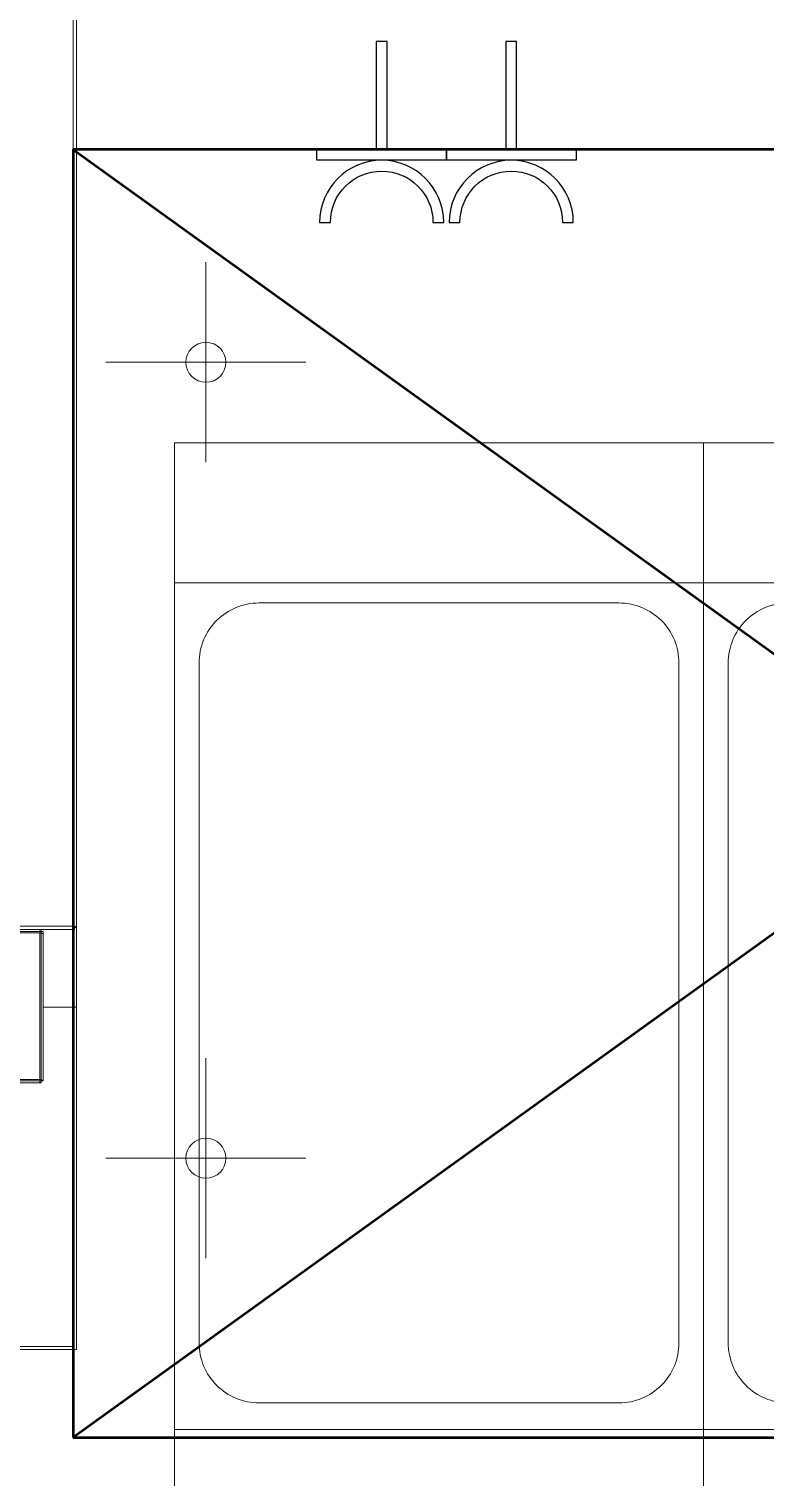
# Model space of a CAD drawing. Header units: inches. Extents: x 15 to 18199, y 5 to 12862.
# Drawn here: x 2917 to 3469, y 9131 to 10217 of the extents above; entities that cross this region are included whole.
import ezdxf

# ---------------------------------------------------------------- set-up
doc = ezdxf.new("R2010")
doc.units = ezdxf.units.IN
doc.header["$MEASUREMENT"] = 0
doc.linetypes.add('STRICHPUNKT', pattern=[1, 0.5, -0.25, 0, -0.25])
for name, color, linetype, lineweight in [('200', 7, 'Continuous', 13), ('260G', 250, 'Continuous', 13), ('410AB', 90, 'Continuous', 13), ('610', 4, 'STRICHPUNKT', 13)]:
    doc.layers.add(name, color=color, linetype=linetype, lineweight=lineweight)
doc.layers.add('410E', color=240, linetype='Continuous')

# ---------------------------------------------------------------- blocks, each defined once
blk = doc.blocks.new('A$C51405594')
at = {"layer": '200'}
for p, q in [((940, 316.5), (940, 999.9)), ((937.5, 317.4), (937.5, 997.4)), ((2.5, 317.4), (937.5, 317.4)), ((937.6, 317.3), (937.7, 317.3)), ((938.4, 316.4), (938.4, 316.8)), ((940, 316.5), (940, 256.8)), ((1.6, 314.9), (938.4, 314.9)), ((802.6, 313.4), (912.5, 313.4)), ((912.5, 312.4), (895.6, 312.4)), ((912.5, 314.9), (912.5, 313.4)), ((913.5, 313.4), (912.5, 313.4)), ((912.5, 202.4), (912.5, 312.4)), ((913.5, 313.4), (913.5, 314.9)), ((915, 313.4), (913.5, 313.4)), ((913.5, 311.9), (913.5, 313.4)), ((913.5, 311.9), (915, 311.9)), ((913.5, 201.9), (913.5, 311.9)), ((915, 313.4), (915, 311.9)), ((915, 311.9), (915, 201.9)), ((937.8, 256.8), (937.8, 314.9)), ((915, 256.8), (937.8, 256.8)), ((915, 256.8), (937.8, 256.8)), ((940, 256.8), (937.8, 256.8)), ((937.8, 2.3), (937.8, 256.8)), ((940, 256.8), (937.8, 256.8)), ((940, 256.8), (940, 0)), ((802.5, 202.4), (912.5, 202.4)), ((912.5, 201.4), (879.2, 201.4)), ((912.5, 199.9), (879.2, 199.9)), ((912.5, 201.4), (913.5, 201.4)), ((912.5, 201.4), (912.5, 199.9)), ((913.5, 199.9), (912.5, 199.9)), ((913.5, 201.5), (913.5, 201.9)), ((915, 201.9), (913.5, 201.9)), ((913.5, 201.5), (915, 201.5)), ((913.5, 199.9), (913.5, 201.4)), ((915, 201.9), (915, 201.5)), ((940, 0), (0, 0)), ((2.3, 2.3), (937.8, 2.3))]:
    blk.add_line(p, q, dxfattribs=at)
for points, knots in [([(938.5, 316.5), (938.5, 316.6), (938.5, 316.7), (938.3, 316.9), (938.2, 317), (938, 317.1), (937.9, 317.2), (937.7, 317.3), (937.6, 317.4), (937.5, 317.4)], [0, 0, 0, 0, 0.0519615, 0.0519615, 0.1039035, 0.1039035, 0.1427772, 0.1427772, 0.1816509, 0.1816509, 0.1816509, 0.1816509]), ([(937.5, 317.4), (937.8, 317.4), (938.2, 317.3), (938.8, 317.1), (939.1, 317.1), (939.5, 316.9), (939.7, 316.8), (939.9, 316.7), (940, 316.6), (940, 316.5)], [0, 0, 0, 0, 0.1028579, 0.1028579, 0.2056657, 0.2056657, 0.3084733, 0.3084733, 0.4041739, 0.4041739, 0.4041739, 0.4041739]), ([(937.5, 317.4), (937.6, 317.3), (937.7, 317.1), (937.8, 316.9), (937.9, 316.8), (938.1, 316.6), (938.1, 316.5), (938.3, 316.5), (938.3, 316.4), (938.4, 316.4)], [0, 0, 0, 0, 0.0519615, 0.0519615, 0.1039035, 0.1039035, 0.1427772, 0.1427772, 0.1816509, 0.1816509, 0.1816509, 0.1816509]), ([(938.4, 314.9), (938.3, 314.9), (938.2, 315), (938.1, 315.3), (938, 315.5), (937.9, 315.9), (937.8, 316.2), (937.6, 316.8), (937.6, 317.1), (937.5, 317.4)], [0, 0, 0, 0, 0.1028579, 0.1028579, 0.2056657, 0.2056657, 0.3084733, 0.3084733, 0.4041739, 0.4041739, 0.4041739, 0.4041739]), ([(938.4, 316.4), (938.4, 316.4), (938.4, 315.9), (938.4, 315.4), (938.4, 314.9)], [0.05, 0.05, 0.05, 0.05, 0.077324, 0.2, 0.2, 0.2, 0.2]), ([(940, 316.5), (939.6, 316.5), (939.1, 316.5), (938.6, 316.5), (938.5, 316.5)], [-0.2, -0.2, -0.2, -0.2, -0.077324, -0.05, -0.05, -0.05, -0.05]), ([(913.5, 313.4), (913.5, 313.3), (913.5, 313.2), (913.4, 313.1), (913.3, 313), (913.1, 312.8), (913, 312.7), (912.8, 312.6), (912.6, 312.5), (912.5, 312.4)], [0, 0, 0, 0, 0.0546692, 0.0546692, 0.1093187, 0.1093187, 0.1478201, 0.1478201, 0.1863216, 0.1863216, 0.1863216, 0.1863216]), ([(912.5, 312.4), (912.6, 312.6), (912.7, 312.8), (912.9, 313), (913, 313.2), (913.2, 313.3), (913.3, 313.4), (913.4, 313.4), (913.5, 313.4), (913.5, 313.4)], [0, 0, 0, 0, 0.0546692, 0.0546692, 0.1093187, 0.1093187, 0.1478201, 0.1478201, 0.1863216, 0.1863216, 0.1863216, 0.1863216]), ([(912.5, 202.4), (912.7, 202.4), (912.8, 202.3), (913.1, 202.1), (913.2, 202), (913.4, 201.8), (913.5, 201.7), (913.5, 201.6), (913.5, 201.5), (913.5, 201.5)], [0, 0, 0, 0, 0.0546692, 0.0546692, 0.1093187, 0.1093187, 0.1478201, 0.1478201, 0.1863216, 0.1863216, 0.1863216, 0.1863216]), ([(913.5, 201.4), (913.4, 201.4), (913.3, 201.5), (913.1, 201.6), (913, 201.7), (912.9, 201.9), (912.8, 202), (912.7, 202.2), (912.6, 202.3), (912.5, 202.4)], [0, 0, 0, 0, 0.0546692, 0.0546692, 0.1093187, 0.1093187, 0.1478201, 0.1478201, 0.1863216, 0.1863216, 0.1863216, 0.1863216])]:
    blk.add_open_spline(points, degree=3, knots=knots, dxfattribs=at)
blk = doc.blocks.new('230V')
at = {"layer": '410E'}
blk.add_lwpolyline([(8.1, -48.6), (0, -48.6), (0, 48.6), (8.1, 48.6)], close=True, dxfattribs=at)
blk.add_lwpolyline([(54.675, 38.475), (54.675, 46.575, 1), (54.675, -46.575), (54.675, -38.475, -1)], format="xyb", close=True, dxfattribs=at)
blk.add_lwpolyline([(0, 4.05), (-81, 4.05), (-81, -4.05), (0, -4.05)], dxfattribs=at)
blk = doc.blocks.new('A$C285064C4')
at = {"layer": '410AB'}
for p, q in [((75, 0, 10027229803.1), (75, 150, 10027229803.1)), ((0, 75, 10027229803.1), (150, 75, 10027229803.1))]:
    blk.add_line(p, q, dxfattribs=at)
blk.add_circle((75, 75, 10027229803.1), 15, dxfattribs=at)
blk = doc.blocks.new('A$C274762ED')
at = {"layer": '260G'}
for p, q in [((397, 695), (0, 695)), ((794, 695), (397, 695)), ((397, 60), (0, 60)), ((794, 60), (397, 60))]:
    blk.add_line(p, q, dxfattribs=at)
for points in [[(0, 0), (0, 800), (397, 800), (397, 0)], [(397, 0), (397, 800), (794, 800), (794, 0)]]:
    blk.add_lwpolyline(points, close=True, dxfattribs=at)
for points in [[(63.5, 680), (333.5, 680, -0.414214), (378.5, 635), (378.5, 125, -0.414214), (333.5, 80), (63.5, 80, -0.414214), (18.5, 125), (18.5, 635, -0.414214)], [(460.5, 680), (730.5, 680, -0.414214), (775.5, 635), (775.5, 125, -0.414214), (730.5, 80), (460.5, 80, -0.414214), (415.5, 125), (415.5, 635, -0.414214)]]:
    blk.add_lwpolyline(points, format="xyb", close=True, dxfattribs=at)
blk = doc.blocks.new('A$C273549D7')
at = {"layer": '610'}
for p, q in [((1343, 324.8), (0, 1290.8)), ((0, 324.8), (1343, 1290.8))]:
    blk.add_line(p, q, dxfattribs=at)
blk.add_lwpolyline([(1343, 1290.8), (0, 1290.8), (0, 324.8), (1343, 324.8)], close=True, dxfattribs=at)
at = {"extrusion": (0, 0, -1), "xscale": -1, "zscale": -1, "rotation": 180}
for p in [(-174.6, 1206.2, 10027229803.1), (-174.6, 609.2, 10027229803.1)]:
    blk.add_blockref('A$C285064C4', p, dxfattribs=at)
blk.add_blockref('A$C274762ED', (76, 270.7))
at = {"layer": '410E', "extrusion": (0, 0, -1), "xscale": -1, "zscale": -1, "rotation": 90}
for p in [(-231.5, 1290.8), (-328.7, 1290.8)]:
    blk.add_blockref('230V', p, dxfattribs=at)

msp = doc.modelspace()

# ---------------------------------------------------------------- linework, layer by layer
at = {"lineweight": 50, "ltscale": 0.1}
for p, q in [((4292.9, 10126.6, 0), (2949.9, 9160.6, 0)), ((2949.9, 10126.6, 0), (4292.9, 9160.6, 0))]:
    msp.add_line(p, q, dxfattribs=at)
at = {"lineweight": 50, "ltscale": 0.1, "elevation": 0}
msp.add_lwpolyline([(2949.9, 9160.6), (4292.9, 9160.6), (4292.9, 10126.6), (2949.9, 10126.6)], close=True, dxfattribs=at)

# ---------------------------------------------------------------- block references
at = {"layer": '200', "lineweight": 50}
for name, p in [('A$C51405594', (2012.4, 9226.7, 0)), ('A$C273549D7', (2949.9, 8835.9, 0))]:
    msp.add_blockref(name, p, dxfattribs=at)

doc.saveas('drawing.dxf')
